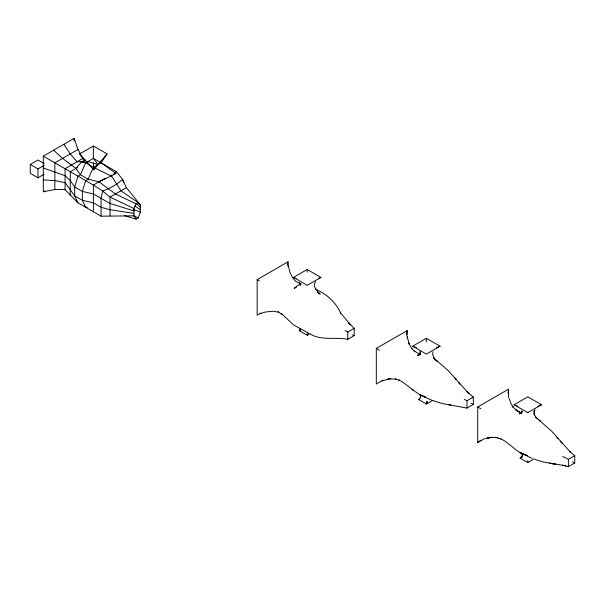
<?xml version="1.0" encoding="UTF-8"?>
<svg xmlns="http://www.w3.org/2000/svg" width="605" height="605" viewBox="0 0 605 605"><rect width="100%" height="100%" fill="white"/><g stroke="black" fill="none" stroke-linecap="round" stroke-linejoin="round"><path stroke-width="0.91" d="M307.227 272.099L307.227 269.49L320.93 277.4L307.227 285.31L293.523 277.4L307.227 269.49M522.675 456.631L520.103 458.114L522.123 456.193L520.103 458.114L527.81 462.56L527.832 460.526M426.306 341.916L426.381 338.278L440.085 346.189L426.381 354.106L412.678 346.189L426.381 338.278M522.228 455.157L521.548 453.221L522.811 454.295L520.799 452.827L523.522 454.491C514.9 450.521 508.934 442.52 500.297 438.61L500.925 438.882L495.215 437.332L497.492 437.71L496.728 437.581M287.73 264.476L287.98 261.821L257.155 279.616L257.155 315.213L261.012 312.989M406.575 334.542L407.135 330.61L376.31 348.412L376.31 384.009L382.587 380.379M508.003 393.099L508.563 389.166L477.731 406.968L477.731 442.565L484.582 438.61M527.81 412.663L541.513 404.745L527.81 396.835L514.106 404.745L527.81 412.663L527.923 412.043M433.074 351.83L432.598 354.288L434.261 358.773L433.49 357.305L435.396 359.884L434.534 358.803L447.768 370.2L456.208 379.479L454.998 378.019M522.342 455.376L522.47 454.998L522.055 455.966M138.197 217.891L140.315 212.158L140.315 204.823L126.4 187.663L122.679 179.526L116.478 171.722L93.374 158.374L85.668 162.821L80.427 174.747L77.969 176.168L74.665 186.968L74.665 195.861L77.969 202.849L101.073 216.189L133.962 215.834L136.08 219.116L138.197 217.891L133.266 215.561M133.962 215.834L133.962 208.491L136.08 203.87L138.197 202.645L140.315 204.823M300.11 328.553L299.528 330.761L307.227 335.208L310.115 333.544M315.515 281.582L314.305 284.274L314.676 287.072L316.922 290.702L320.174 294.317M308.3 333.552L307.227 335.208L307.227 333.756L306.266 334.656M534.994 409.653L534.003 411.937L534.132 411.113L534.419 414.864L533.754 413.412M101.073 162.821L107.077 153.927L93.374 146.017L79.671 153.927L85.668 162.821L93.374 167.267L111.116 176.025L115.827 173.302L101.073 162.821L93.374 167.267L88.126 179.193L85.668 180.615L82.371 191.414L82.371 200.308L85.668 207.296L87.385 207.19M79.671 153.927L93.737 169.816L107.077 153.927M136.08 203.87L115.479 193.971L98.978 181.825L88.126 179.193L80.427 174.747L75.875 168.477L81.236 162.17L85.025 159.977M300.685 284.305L301.093 283.911L300.231 285.038L300.405 284.221L300.262 285.114L299.672 282.626M295.52 287.413L294.189 288.464L297.66 285.499L300.443 284.191L299.301 284.6M477.731 442.565L480.862 440.107M432.802 400.298L426.381 404.004L418.683 399.557L420.785 397.19L420.12 394.664L420.914 395.632L419.378 394.271L425.444 397.379L424.037 396.774M295.013 287.814L296.677 286.868M77.969 202.849L65.068 189.622L54.858 189.509L43.303 191.747L43.303 156.15L74.128 138.348L77.969 149.48L80.805 154.267M44.112 174.24L37.949 177.802L30.25 173.355L30.25 164.454L37.949 160.007L44.112 163.569M30.25 164.454L37.949 168.901L44.112 165.346M77.969 149.48L54.858 162.821L54.858 189.509M83.172 158.26L65.068 168.712L65.068 189.622M77.47 167.555L70.263 171.722L70.263 195.491M43.303 191.747L44.883 190.832M105.376 178.127L93.374 185.062L43.303 156.15M114.905 172.629L116.478 171.722M126.4 187.663L110.019 197.117L110.019 216.038M345.054 330.67L347.815 331.956L354.175 328.288L348.541 322.775L350.484 324.84L340.411 312.709L340.66 313.087C335.813 302.016 326.443 294.053 315.568 289.122M310.418 334.172C321.724 340.834 335.518 336.834 347.815 339.299L354.175 335.631L354.175 328.288M418.683 399.557L419.968 398.816M464.209 399.361L466.969 400.752L473.322 397.084L466.894 391.609L469.132 393.764L458.84 382.655L460.639 384.765L460.292 384.364M432.802 400.593L442.255 403.512L466.969 408.095L473.322 404.42L473.322 397.084M527.81 462.56L534.23 458.855M562.786 456.457L568.398 459.308L574.75 455.641L570.333 452.101M534.933 459.422L543.683 462.069L565.902 465.827L562.748 465.215L568.398 466.652L574.75 462.976L574.75 455.641M419.469 355.006L417.276 355.551L420.082 354.122L419.439 354.59L420.437 353.547L419.847 354.424L420.505 352.435L420.377 353.501L420.225 352.004L420.573 352.934L419.968 351.52M300.466 330.269L299.528 330.761L300.488 330.209L300.125 329.649M417.571 355.551L418.69 354.991L418.07 355.301M98.978 181.825L111.116 176.025M318.343 278.512L320.93 277.4M436.424 347.754L440.085 346.189M519.256 413.956L521.502 412.678L520.761 413.457L522.259 411.249L521.465 413.722L521.699 410.787M537.853 406.31L541.513 404.745M381.952 381.006L389.015 378.919L387.934 379.093L390.724 378.73L389.711 378.836L396.063 379.154L395.307 379.025L399.504 380.326L398.877 380.046L402.665 382.05L413.283 390.202L412.05 389.257M260.173 313.647L265.678 311.946L272.893 311.257L278.648 312.089L278.179 311.93L282.58 314.668L281.431 313.662L281.801 313.98M113.4 174.096L115.827 173.302M485.49 438.716L490.443 437.476L492.145 437.286L486.798 438.285L491.139 437.4L496.002 437.46M519.846 413.76L520.368 413.661M83.392 161.633L77.138 161.747L70.263 153.927L63.85 144.285M43.303 179.882L54.858 180.615L65.068 182.657L74.665 195.861L82.371 200.308L93.374 202.849L101.073 207.296L110.019 209.731L133.962 213.384M81.236 162.17L85.668 162.821M448.502 404.692L450.876 405.07M527.56 455.709L521.185 453.266L532.181 458.303M527.159 455.61L519.801 452.449L526.675 455.474M299.649 283.125L295.883 281.537L293.092 278.466L289.878 272.159L288.139 265.209M425.481 397.001L419.757 394.71L412.61 389.688M87.869 161.558L98.078 164.56L93.374 158.374L93.374 146.017M124.433 215.592L136.08 219.116M133.962 210.941L110.019 203.424L93.374 193.955L82.371 191.414L74.665 186.968L70.263 180.615L65.068 175.684L43.303 168.016M520.92 412.67L521.646 412.928L517.502 410.969L519.43 412.005L515.642 409.6L516.194 410.054L512.934 406.84L513.426 407.475L510.847 403.331L509.349 398.824M419.492 354.106L420.165 354.356L414.213 351.044L414.765 351.49L411.506 348.283L412.005 348.919L408.738 343.118L409.124 344.139L407.362 336.993M412.678 346.189L416.384 347.641M514.106 404.745L517.804 406.205M133.357 209.368L140.315 212.158M352.201 334.799L354.175 335.631M431.433 400.034L424.657 397.046M293.523 277.4L296.117 278.512M133.962 208.491L110.019 197.117L102.585 190.991L93.374 185.062L93.374 211.742M471.061 403.255L473.322 404.42M572.489 461.812L574.75 462.976M308.497 333.128L293.538 324.862L282.21 314.343M518.825 411.68L519.43 412.005M257.155 279.616L259.333 280.871M376.31 348.412L379.433 350.219M477.731 406.968L480.862 408.776M317.633 292.268L319.879 293.924L317.156 291.958L319.402 293.576L318.948 293.138M134.9 206.04L140.315 209.716M75.875 168.477L62.565 158.374L53.573 150.214M138.197 202.645L120.939 190.817L110.972 174.898M420.195 394.846L420.664 395.186M539.002 420.036L540.099 420.936L535.531 417.042L537.134 418.554M539.592 420.52L551.919 431.486L570.553 452.321L569.57 451.353M436.961 361.011L435.85 360.149L437.581 361.48M136.337 203.469L140.315 207.265M536.529 417.987L534.336 414.637M560.268 441.211L562.06 443.321M558.037 438.519L556.418 436.576M455.414 378.526L459.21 383.086M84.526 205.813L85.668 207.296M123.541 182.687L122.679 179.526L116.478 184.23L108.779 188.677L102.585 190.991L101.073 198.402L101.073 216.189M93.737 169.816L93.374 162.821M568.398 459.308L568.398 466.652M508.563 389.166L508.563 398.067M466.969 400.752L466.969 408.095M407.135 330.61L407.135 337.862M347.815 331.956L347.815 339.299M287.98 261.821L287.98 266.268M74.128 138.348L74.128 141.086M37.949 168.901L37.949 177.802M426.404 401.97L426.381 404.004L427.69 401.69L426.404 401.97M555.277 464.065L552.305 463.627L555.277 464.065M552.796 463.702L549.922 463.248L552.796 463.702M421.965 395.836L420.505 395.118L421.965 395.836"/></g></svg>
